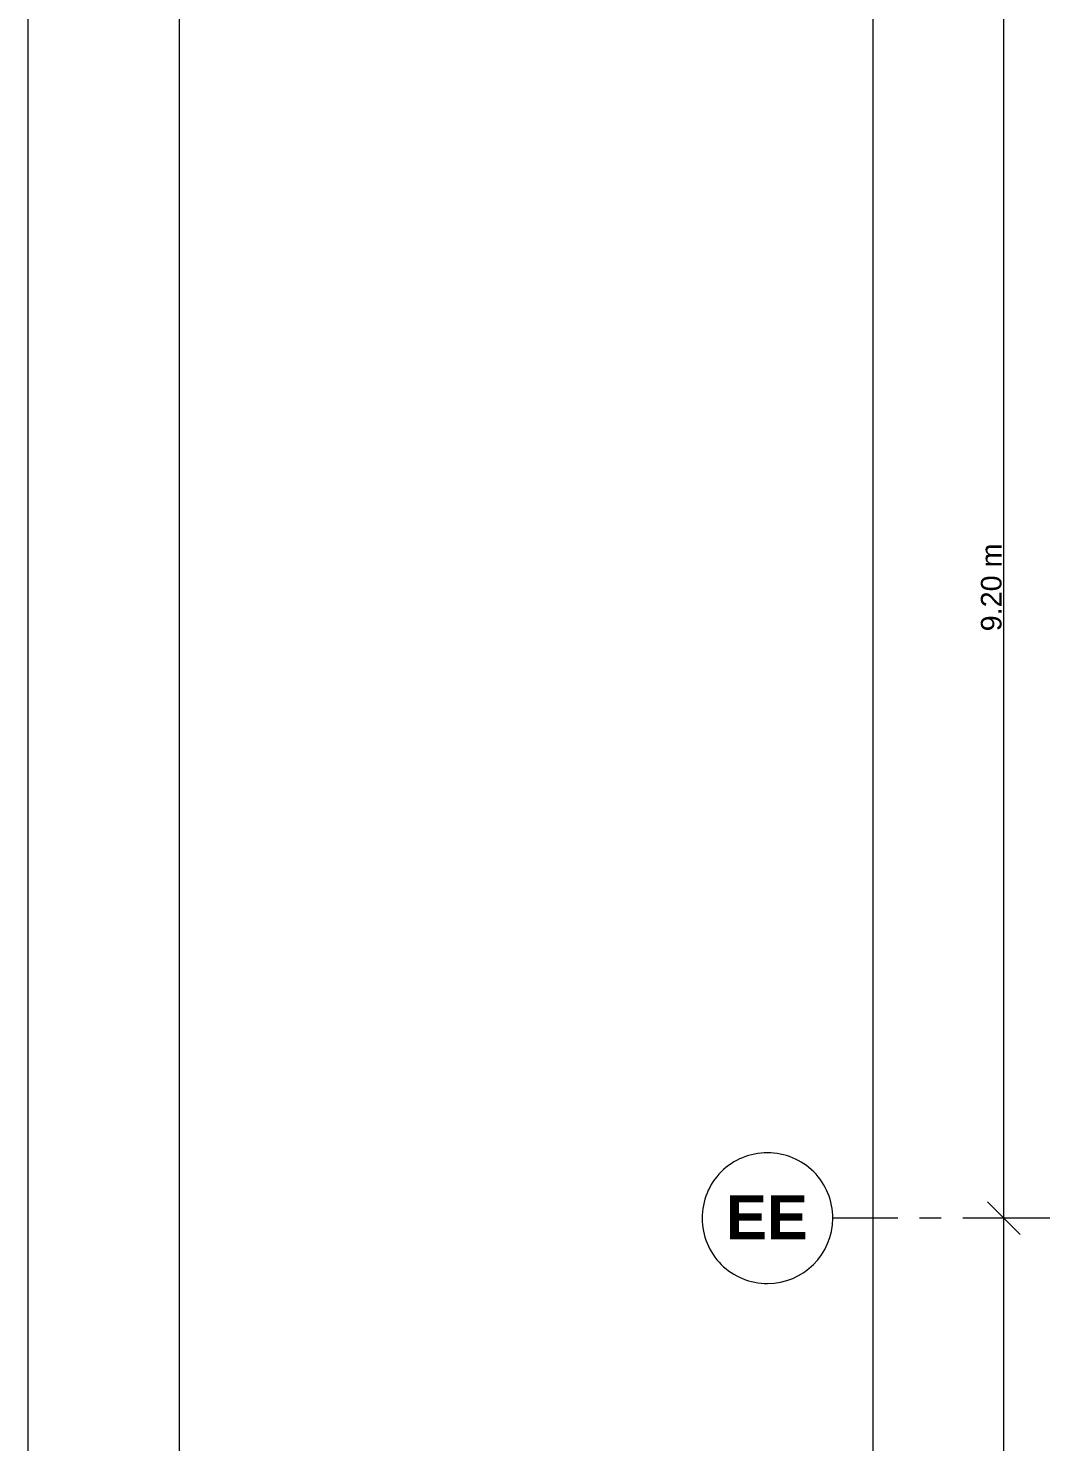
# Model space of a CAD drawing. Header units: metres. Extents: x -2 to 237, y -8 to 52.
# Drawn here: x -2.09 to 5.44, y 12.17 to 22.48 of the extents above; entities that cross this region are included whole.
import ezdxf

# ---------------------------------------------------------------- set-up
doc = ezdxf.new("R2010")
doc.units = ezdxf.units.M
for name, color, linetype, lineweight in [('HVAC - Ductos', 5, 'Continuous', 0), ('PDF_Text', 7, 'Continuous', 0), ('pie de plano', 7, 'Continuous', 0)]:
    doc.layers.add(name, color=color, linetype=linetype, lineweight=lineweight)
doc.layers.add('PDF_Geometry', color=7, linetype='Continuous', lineweight=0, true_color=0xaaaaaa)
doc.styles.add('PDF Helvetica', font='')
doc.styles.add('PDF Helvetica Bold', font='')
doc.styles.get('PDF Helvetica').set_extended_font_data('Helvetica')
doc.styles.get('PDF Helvetica Bold').set_extended_font_data('Helvetica', bold=True)

msp = doc.modelspace()

# ---------------------------------------------------------------- linework, layer by layer
at = {"layer": 'HVAC - Ductos', "color": 252, "lineweight": 0, "true_color": 0x939598}
for points in [[(4.068, 8.964), (4.068, 46.226)], [(5.021, 8.964), (5.021, 13.802), (5.021, 22.997), (5.021, 32.193), (5.021, 41.388), (5.021, 46.226)], [(4.902, 13.921), (5.021, 13.802), (5.14, 13.683)], [(5.259, 13.802), (5.021, 13.802), (4.783, 13.802)]]:
    msp.add_lwpolyline(points, dxfattribs=at)
at = {"layer": 'PDF_Geometry', "lineweight": 0}
msp.add_lwpolyline([(3.298, 14.279, 0.418271), (2.822, 13.802, 0.414689), (3.298, 13.326, 0.411099), (3.775, 13.802, 0.414689)], format="xyb", close=True, dxfattribs=at)
at = {"layer": 'PDF_Geometry', "color": 252, "lineweight": 0, "true_color": 0x939598}
for points in [[(4.247, 13.802), (3.77, 13.802)], [(4.563, 13.802), (4.407, 13.802)], [(5.355, 13.802), (4.723, 13.802)]]:
    msp.add_lwpolyline(points, dxfattribs=at)
at = {"layer": 'pie de plano', "color": 7, "lineweight": 9}
msp.add_lwpolyline([(87.88, 52.136), (87.88, -7.842), (-2.09, -7.842), (-2.09, 52.136)], close=True, dxfattribs=at)
msp.add_lwpolyline([(87.403, 51.326), (-0.99, 51.326), (-0.99, -7.177), (87.403, -7.177)], dxfattribs=at)

# ---------------------------------------------------------------- texts
at = {"layer": 'PDF_Text', "color": 252, "lineweight": 0, "true_color": 0x939598, "insert": (4.93, 18.08), "char_height": 0.15, "attachment_point": 4, "rotation": 90, "style": 'PDF Helvetica'}
msp.add_mtext('9.20 m', dxfattribs=at)
at = {"layer": 'PDF_Text', "color": 253, "lineweight": 0, "true_color": 0xaaaaaa, "insert": (2.996, 13.809), "char_height": 0.3201, "attachment_point": 4, "style": 'PDF Helvetica Bold'}
msp.add_mtext('EE', dxfattribs=at)

doc.saveas('drawing.dxf')
